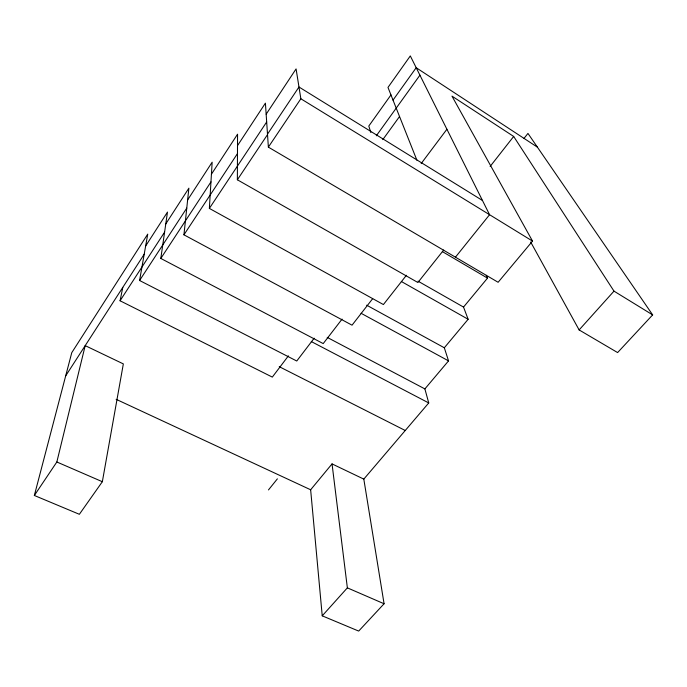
<?xml version="1.0" encoding="UTF-8"?>
<svg xmlns="http://www.w3.org/2000/svg" width="687" height="687" viewBox="0 0 687 687"><rect width="100%" height="100%" fill="white"/><g stroke="black" fill="none" stroke-linecap="round" stroke-linejoin="round"><path stroke-width="1.03" d="M443.682 250.042L417.885 282.503L237.367 179.779L237.556 134.205L211.433 174.206M406.421 275.272L383.406 304.556L209.363 208.41L212.154 162.192L187.637 199.943M372.663 298.673L352.045 325.174L183.936 234.817L188.882 188.178L165.782 223.919M342.066 319.112L323.216 343.594L160.81 258.441L167.482 212.077L145.653 245.998M314.165 338.202L296.758 361.01L139.581 280.502L147.739 234.121L71.766 352.671L34.35 495.473L79.366 514.297L102.346 481.707L123.342 363.904L85.197 345.63L56.841 461.99L34.35 495.473M288.403 355.857L272.318 377.103L120.07 300.777L122.784 287.398M65.694 375.849L144.201 254.224M120.07 300.777L164.597 232.129M139.581 280.502L186.77 208.109M160.81 258.441L210.969 181.9M237.513 145.618L265.414 103.119L268.368 147.13L498.118 282.28L532.528 241.094L451.986 96.137L513.678 136.447L613.989 291.133L652.65 314.886L617.613 352.577L579.124 329.932L530.673 242.013M183.936 234.817L237.479 153.579M266.161 114.214L296.08 68.906L300.854 98.773L268.368 147.13M209.363 208.41L266.676 121.968M267.492 134.171L298.974 87L482.463 200.475M237.367 179.779L267.526 134.592M390.963 94.935L368.799 126.047L370.825 132.522M393.016 100.113L416.193 67.712L537.406 147.164M376.321 135.794L419.92 75.184M382.814 139.616L399.542 116.515M421.183 163.54L446.911 129.25M490.14 166.443L513.678 136.447M524.035 138.379L527.959 133.415L652.65 314.886M268.48 489.925L277.385 478.839M455.447 257.178L489.565 214.705L410.311 55.922L387.983 87.429L416.88 160.157M310.644 489.771L332.044 463.897L363.809 479.114L384.076 603.761L358.683 631.078L322.229 615.835L310.644 489.771L116.137 399.31M363.809 479.114L428.74 402.943L424.884 388.911L448.542 360.881L444.317 347.777L468.139 319.275L463.527 307.08L487.512 278.123L486.267 275.298M322.229 615.835L347.364 587.857L332.044 463.897M579.124 329.932L613.989 291.133M56.841 461.99L102.346 481.707M347.364 587.857L384.076 603.761M279.248 366.669L405.244 430.5M311.288 341.559L428.74 402.943M327.21 337.386L424.884 388.911M361.061 313.272L448.542 360.881M366.66 305.183L444.317 347.777M401.337 281.49L468.139 319.275M417.979 281.138L463.527 307.08M442.359 251.605L487.512 278.123M300.854 98.773L532.528 241.094"/></g></svg>
